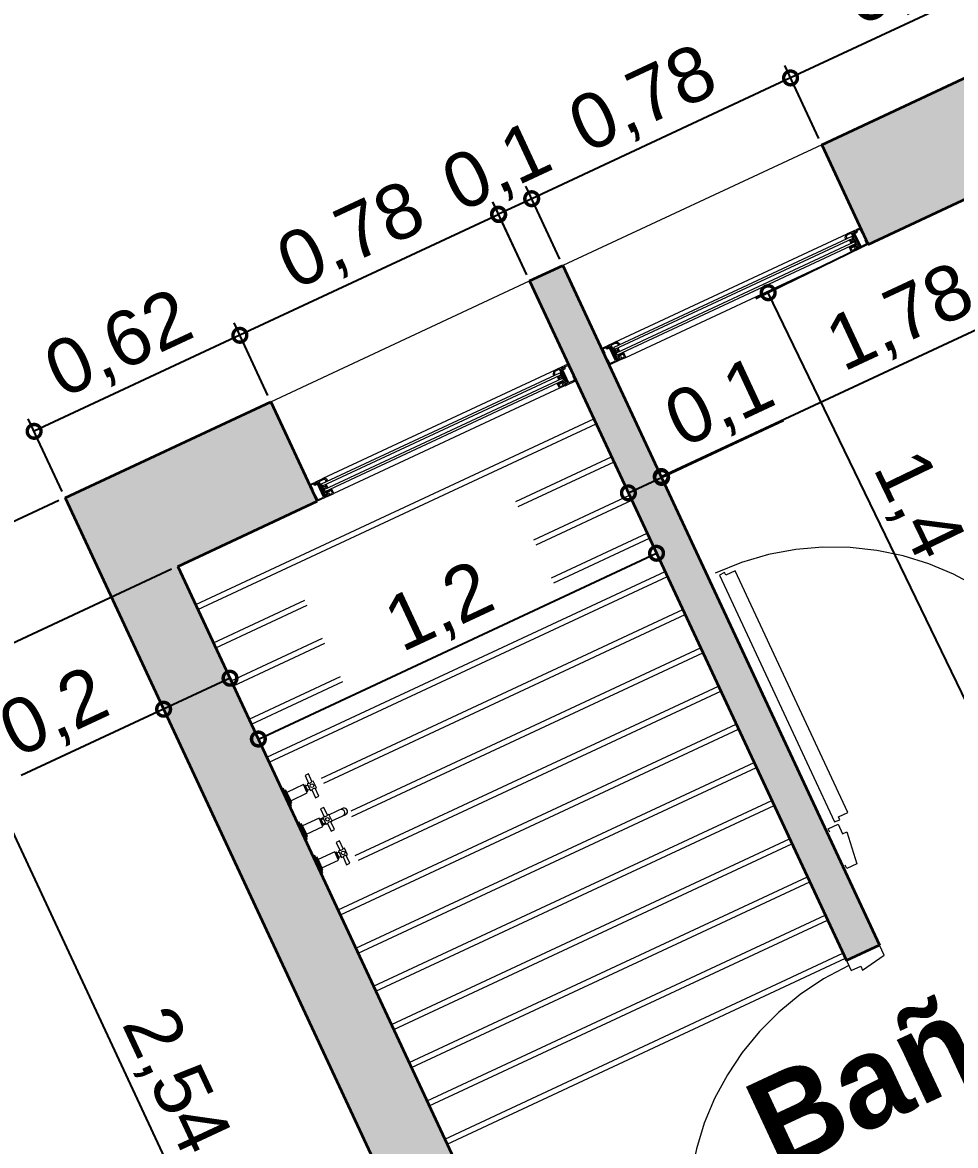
# Model space of a CAD drawing. Header units: millimetres. Extents: x 110427 to 125914, y 76277 to 76441.
# Drawn here: x 114159.521 to 114162.07, y 76385.244 to 76388.31 of the extents above; entities that cross this region are included whole.
import ezdxf

# ---------------------------------------------------------------- set-up
doc = ezdxf.new("R2010")
doc.units = ezdxf.units.MM
doc.linetypes.add('JIS_02_0.7', pattern=[1.35, 0.75, -0.6])
for name, color, linetype, lineweight in [('04_CIVIL A CONSTRUIR', 250, 'Continuous', 35), ('06_CIVIL VISTAS GRUESA', 244, 'Continuous', 13), ('07_CIVIL VISTAS MEDIA', 143, 'Continuous', 9), ('08_CIVIL VISTAS FINO', 251, 'Continuous', 5), ('09_CIVIL PROYECCIONES', 230, 'JIS_02_0.7', 5), ('11_CARPINTERIA Y MOBILIARIO', 141, 'Continuous', 9), ('12_HATCH', 8, 'Continuous', 9), ('12_TEXTOS', 4, 'Continuous', 40), ('13_COTAS', 8, 'Continuous', 9)]:
    doc.layers.add(name, color=color, linetype=linetype, lineweight=lineweight)
doc.styles.add('JDS1', font='GOTHICB.TTF')
doc.styles.add('Swis721 BT', font='swiss.ttf')
doc.dimstyles.new('ISO-23', dxfattribs={"dimscale": 0.03, "dimtxt": 5, "dimasz": 2.5, "dimexe": 1.25, "dimexo": 0.625, "dimtad": 1, "dimtxsty": 'Swis721 BT', "dimblk": 'DOTSMALL', "dimcen": 2.5, "dimclrt": 150, "dimadec": 0, "dimazin": 0, "dimtfac": 1, "dimtmove": 0, "dimatfit": 3, "dimfxl": 0, "dimarcsym": 0})

# ---------------------------------------------------------------- blocks, each defined once
blk = doc.blocks.new('ventiluz planta')
for p, q in [((618.0704, 1113.0999), (618.0704, 1113.0849)), ((618.0854, 1113.0999), (618.0704, 1113.0999)), ((618.0734, 1113.0879), (618.0734, 1113.0969)), ((618.0734, 1113.0969), (618.0854, 1113.0969)), ((618.0854, 1113.0969), (618.0854, 1113.0999)), ((618.1204, 1113.0999), (618.1054, 1113.0999)), ((618.1054, 1113.0999), (618.1054, 1113.0969)), ((618.1054, 1113.0969), (618.1174, 1113.0969)), ((618.1174, 1113.0969), (618.1174, 1113.0799)), ((618.1204, 1113.0669), (618.1204, 1113.0999)), ((618.0704, 1113.0849), (618.0754, 1113.0849)), ((618.0704, 1113.0829), (618.0734, 1113.0829)), ((618.0704, 1113.0829), (618.0704, 1113.0599)), ((618.0784, 1113.0879), (618.0734, 1113.0879)), ((618.0734, 1113.0829), (618.0734, 1113.0749)), ((618.0734, 1113.0749), (618.1154, 1113.0749)), ((618.1124, 1113.0719), (618.0734, 1113.0719)), ((618.0734, 1113.0719), (618.0734, 1113.0599)), ((618.0754, 1113.0849), (618.0754, 1113.0769)), ((618.0754, 1113.0769), (618.1174, 1113.0769)), ((618.0784, 1113.0799), (618.0784, 1113.0879)), ((618.1174, 1113.0799), (618.0784, 1113.0799)), ((618.0824, 1112.3509), (618.0824, 1113.0689)), ((618.1049, 1113.0689), (618.0824, 1113.0689)), ((618.0884, 1112.3509), (618.0884, 1113.0689)), ((618.0989, 1113.0584), (618.0884, 1113.0689)), ((618.0884, 1113.0584), (618.0989, 1113.0689)), ((618.0989, 1112.3509), (618.0989, 1113.0689)), ((618.1049, 1112.3509), (618.1049, 1113.0689)), ((618.1069, 1113.0499), (618.1069, 1113.0689)), ((618.1099, 1113.0689), (618.1069, 1113.0689)), ((618.1099, 1113.0529), (618.1099, 1113.0689)), ((618.1124, 1113.0719), (618.1124, 1113.0619)), ((618.1154, 1113.0749), (618.1154, 1113.0649)), ((618.1154, 1113.0649), (618.1204, 1113.0649)), ((618.1174, 1113.0769), (618.1174, 1113.0669)), ((618.1174, 1113.0669), (618.1204, 1113.0669)), ((618.1204, 1113.0649), (618.1204, 1113.0499)), ((618.0704, 1113.0599), (618.0704, 1112.3599)), ((618.0804, 1113.0549), (618.0784, 1113.0549)), ((618.0804, 1113.0499), (618.0804, 1113.0549)), ((618.0989, 1113.0584), (618.0884, 1113.0584)), ((618.1204, 1113.0499), (618.1069, 1113.0499)), ((618.1174, 1113.0529), (618.1099, 1113.0529)), ((618.1124, 1113.0619), (618.1174, 1113.0619)), ((618.1174, 1113.0619), (618.1174, 1113.0529)), ((618.1204, 1113.0499), (618.1204, 1112.3699)), ((618.0704, 1112.3369), (618.0704, 1112.3599)), ((618.0734, 1112.3479), (618.0734, 1112.3599)), ((618.0804, 1112.3649), (618.0784, 1112.3649)), ((618.0804, 1112.3699), (618.0804, 1112.3649)), ((618.0989, 1112.3614), (618.0884, 1112.3614)), ((618.0989, 1112.3614), (618.0884, 1112.3509)), ((618.0884, 1112.3614), (618.0989, 1112.3509)), ((618.1204, 1112.3699), (618.1069, 1112.3699)), ((618.1069, 1112.3699), (618.1069, 1112.3509)), ((618.1174, 1112.3669), (618.1099, 1112.3669)), ((618.1099, 1112.3669), (618.1099, 1112.3509)), ((618.1124, 1112.3479), (618.1124, 1112.3579)), ((618.1124, 1112.3579), (618.1174, 1112.3579)), ((618.1174, 1112.3579), (618.1174, 1112.3669)), ((618.1204, 1112.3549), (618.1204, 1112.3699)), ((618.0704, 1112.3369), (618.0734, 1112.3369)), ((618.0704, 1112.3199), (618.0704, 1112.3349)), ((618.0704, 1112.3349), (618.0754, 1112.3349)), ((618.1124, 1112.3479), (618.0734, 1112.3479)), ((618.0734, 1112.3369), (618.0734, 1112.3449)), ((618.0734, 1112.3449), (618.1154, 1112.3449)), ((618.0784, 1112.3319), (618.0734, 1112.3319)), ((618.0734, 1112.3319), (618.0734, 1112.3229)), ((618.0754, 1112.3349), (618.0754, 1112.3429)), ((618.0754, 1112.3429), (618.1174, 1112.3429)), ((618.1174, 1112.3399), (618.0784, 1112.3399)), ((618.0784, 1112.3399), (618.0784, 1112.3319)), ((618.1049, 1112.3509), (618.0824, 1112.3509)), ((618.1099, 1112.3509), (618.1069, 1112.3509)), ((618.1154, 1112.3449), (618.1154, 1112.3549)), ((618.1154, 1112.3549), (618.1204, 1112.3549)), ((618.1174, 1112.3429), (618.1174, 1112.3529)), ((618.1174, 1112.3529), (618.1204, 1112.3529)), ((618.1174, 1112.3229), (618.1174, 1112.3399)), ((618.1204, 1112.3529), (618.1204, 1112.3199)), ((618.0854, 1112.3199), (618.0704, 1112.3199)), ((618.0734, 1112.3229), (618.0854, 1112.3229)), ((618.0854, 1112.3229), (618.0854, 1112.3199)), ((618.1054, 1112.3199), (618.1054, 1112.3229)), ((618.1054, 1112.3229), (618.1174, 1112.3229)), ((618.1204, 1112.3199), (618.1054, 1112.3199))]:
    blk.add_line(p, q)
for centre, radius, start, end in [((618.0818, 1113.0613), 0.0115, 187.0629, 262.9371), ((618.0784, 1113.0599), 0.005, 180, 270), ((618.0818, 1112.3584), 0.0115, 97.0629, 172.9371), ((618.0784, 1112.3599), 0.005, 90, 180)]:
    blk.add_arc(centre, radius, start, end)
blk = doc.blocks.new('_DotSmall')
at = {"color": 0, "linetype": 'ByBlock', "const_width": 0.5}
blk.add_lwpolyline([(-0.0625, 0, 1), (0.0625, 0, 1)], format="xyb", close=True, dxfattribs=at)
blk = doc.blocks.new('*D677')
at = {"layer": '13_COTAS', "color": 0, "lineweight": -2}
for p, q in [((114160.1608, 76386.3642), (114160.0723, 76386.5539)), ((114160.0882, 76386.52), (114159.9069, 76386.4354)), ((114159.9795, 76386.2797), (114159.8911, 76386.4694)), ((114159.9069, 76386.4354), (114159.5179, 76386.254))]:
    blk.add_line(p, q, dxfattribs=at)
at = {"layer": 'Defpoints', "color": 0}
for p in [(114159.9069, 76386.4354), (114160.1687, 76386.3472), (114159.9875, 76386.2627)]:
    blk.add_point(p, dxfattribs=at)
at = {"layer": '13_COTAS', "color": 0, "lineweight": -2, "xscale": 0.075, "yscale": 0.075, "zscale": 0.075}
for p, rotation in [((114160.0882, 76386.52), 24.99999753929755), ((114159.9069, 76386.4354), 204.9999975392976)]:
    blk.add_blockref('_DotSmall', p, dxfattribs=dict(at, rotation=rotation))
at = {"layer": '13_COTAS', "color": 150, "insert": (114159.6112, 76386.418), "char_height": 0.15, "attachment_point": 5, "rotation": 25, "style": 'Swis721 BT'}
blk.add_mtext('0,2', dxfattribs=at)
blk = doc.blocks.new('*D711')
at = {"layer": '13_COTAS', "color": 0, "lineweight": -2}
for p, q in [((114160.1656, 76386.354), (114161.2531, 76386.8611)), ((114161.2587, 76386.8492), (114161.269, 76386.8272)), ((114160.1608, 76386.3642), (114160.1497, 76386.388))]:
    blk.add_line(p, q, dxfattribs=at)
at = {"layer": 'Defpoints', "color": 0}
for p in [(114161.2508, 76386.8662), (114161.2531, 76386.8611), (114160.1687, 76386.3472)]:
    blk.add_point(p, dxfattribs=at)
at = {"layer": '13_COTAS', "color": 0, "lineweight": -2, "xscale": 0.075, "yscale": 0.075, "zscale": 0.075}
for p, rotation in [((114161.2531, 76386.8611), 24.99999753929754), ((114160.1656, 76386.354), 204.9999975392976)]:
    blk.add_blockref('_DotSmall', p, dxfattribs=dict(at, rotation=rotation))
at = {"layer": '13_COTAS', "color": 150, "insert": (114160.6632, 76386.7065), "char_height": 0.15, "attachment_point": 5, "rotation": 25, "style": 'Swis721 BT'}
blk.add_mtext('1,2', dxfattribs=at)
blk = doc.blocks.new('*D712')
at = {"layer": '13_COTAS', "color": 0, "lineweight": -2}
for p, q in [((114161.2669, 76387.0682), (114161.5994, 76387.2232)), ((114161.3282, 76386.9367), (114161.2511, 76387.1022)), ((114161.1763, 76387.0259), (114161.2669, 76387.0682)), ((114161.2429, 76386.8831), (114161.1605, 76387.0599))]:
    blk.add_line(p, q, dxfattribs=at)
at = {"layer": 'Defpoints', "color": 0}
for p in [(114161.2669, 76387.0682), (114161.3362, 76386.9197), (114161.2508, 76386.8662)]:
    blk.add_point(p, dxfattribs=at)
at = {"layer": '13_COTAS', "color": 0, "lineweight": -2, "xscale": 0.075, "yscale": 0.075, "zscale": 0.075}
for p, rotation in [((114161.2669, 76387.0682), 24.99999753929754), ((114161.1763, 76387.0259), 204.9999975392976)]:
    blk.add_blockref('_DotSmall', p, dxfattribs=dict(at, rotation=rotation))
at = {"layer": '13_COTAS', "color": 150, "insert": (114161.4289, 76387.2642), "char_height": 0.15, "attachment_point": 5, "rotation": 25, "style": 'Swis721 BT'}
blk.add_mtext('0,1', dxfattribs=at)
blk = doc.blocks.new('*D713')
at = {"layer": '13_COTAS', "color": 0, "lineweight": -2}
for p, q in [((114162.9234, 76387.7278), (114162.8632, 76387.8567)), ((114161.2659, 76387.0705), (114162.8791, 76387.8227)), ((114161.3282, 76386.9367), (114161.25, 76387.1045))]:
    blk.add_line(p, q, dxfattribs=at)
at = {"layer": 'Defpoints', "color": 0}
for p in [(114162.8791, 76387.8227), (114162.9313, 76387.7108), (114161.3362, 76386.9197)]:
    blk.add_point(p, dxfattribs=at)
at = {"layer": '13_COTAS', "color": 0, "lineweight": -2, "xscale": 0.075, "yscale": 0.075, "zscale": 0.075}
for p, rotation in [((114162.8791, 76387.8227), 24.99999753929754), ((114161.2659, 76387.0705), 204.9999975392976)]:
    blk.add_blockref('_DotSmall', p, dxfattribs=dict(at, rotation=rotation))
at = {"layer": '13_COTAS', "color": 150, "insert": (114161.9218, 76387.4968), "char_height": 0.15, "attachment_point": 5, "rotation": 25, "style": 'Swis721 BT'}
blk.add_mtext('1,78', dxfattribs=at)
blk = doc.blocks.new('*D726')
at = {"layer": '13_COTAS', "color": 0, "lineweight": -2}
for p, q in [((114158.6774, 76397.8193), (114158.7559, 76397.8559)), ((114158.7219, 76397.84), (114163.9798, 76386.5659)), ((114163.9962, 76386.5735), (114164.0138, 76386.5817))]:
    blk.add_line(p, q, dxfattribs=at)
at = {"layer": 'Defpoints', "color": 0}
for p in [(114158.6605, 76397.8114), (114163.9792, 76386.5656), (114163.9798, 76386.5659)]:
    blk.add_point(p, dxfattribs=at)
at = {"layer": '13_COTAS', "color": 0, "lineweight": -2, "xscale": 0.075, "yscale": 0.075, "zscale": 0.075}
for p, rotation in [((114158.7219, 76397.84), 115.0031262879486), ((114163.9798, 76386.5659), 295.0031262879487)]:
    blk.add_blockref('_DotSmall', p, dxfattribs=dict(at, rotation=rotation))
at = {"layer": '13_COTAS', "color": 150, "insert": (114161.4498, 76392.2491), "char_height": 0.15, "attachment_point": 5, "rotation": 295.0031, "style": 'Swis721 BT'}
blk.add_mtext('12,44', dxfattribs=at)
blk = doc.blocks.new('*D687')
at = {"layer": '06_CIVIL VISTAS GRUESA', "color": 0, "lineweight": -2}
for p, q in [((114159.9288, 76386.8175), (114159.2631, 76386.507)), ((114159.2971, 76386.5229), (114160.3706, 76384.2208)), ((114161.0023, 76384.5154), (114160.3366, 76384.205))]:
    blk.add_line(p, q, dxfattribs=at)
at = {"layer": 'Defpoints', "color": 0}
for p in [(114159.9458, 76386.8254), (114161.0192, 76384.5233), (114160.3706, 76384.2208)]:
    blk.add_point(p, dxfattribs=at)
at = {"layer": '06_CIVIL VISTAS GRUESA', "color": 0, "lineweight": -2, "xscale": 0.075, "yscale": 0.075, "zscale": 0.075}
for p, rotation in [((114159.2971, 76386.5229), 115.0000000010544), ((114160.3706, 76384.2208), 295.0000000010544)]:
    blk.add_blockref('_DotSmall', p, dxfattribs=dict(at, rotation=rotation))
at = {"layer": '06_CIVIL VISTAS GRUESA', "color": 150, "insert": (114159.9328, 76385.418), "char_height": 0.15, "attachment_point": 5, "rotation": 295, "style": 'Swis721 BT'}
blk.add_mtext('2,54', dxfattribs=at)
blk = doc.blocks.new('*D688')
at = {"layer": '06_CIVIL VISTAS GRUESA', "color": 0, "lineweight": -2}
for p, q in [((114159.1703, 76386.7948), (114159.0086, 76387.1416)), ((114159.6207, 76387.0048), (114159.1363, 76386.7789)), ((114159.2971, 76386.5229), (114159.1703, 76386.7948)), ((114159.9288, 76386.8175), (114159.2631, 76386.507))]:
    blk.add_line(p, q, dxfattribs=at)
at = {"layer": 'Defpoints', "color": 0}
for p in [(114159.6377, 76387.0128), (114159.9458, 76386.8254), (114159.1703, 76386.7948)]:
    blk.add_point(p, dxfattribs=at)
at = {"layer": '06_CIVIL VISTAS GRUESA', "color": 0, "lineweight": -2, "xscale": 0.075, "yscale": 0.075, "zscale": 0.075}
for p, rotation in [((114159.1703, 76386.7948), 114.9999989492908), ((114159.2971, 76386.5229), 294.9999989492908)]:
    blk.add_blockref('_DotSmall', p, dxfattribs=dict(at, rotation=rotation))
at = {"layer": '06_CIVIL VISTAS GRUESA', "color": 150, "insert": (114159.1725, 76387.0483), "char_height": 0.15, "attachment_point": 5, "rotation": 295, "style": 'Swis721 BT'}
blk.add_mtext('0,3', dxfattribs=at)
blk = doc.blocks.new('*D696')
at = {"layer": '06_CIVIL VISTAS GRUESA', "color": 0, "lineweight": -2}
for p, q in [((114159.2124, 76395.3104), (114158.9416, 76395.1842)), ((114158.9756, 76395.2), (114162.2298, 76388.2214)), ((114162.4666, 76388.3319), (114162.1958, 76388.2056))]:
    blk.add_line(p, q, dxfattribs=at)
at = {"layer": 'Defpoints', "color": 0}
for p in [(114159.2294, 76395.3184), (114162.4836, 76388.3398), (114162.2298, 76388.2214)]:
    blk.add_point(p, dxfattribs=at)
at = {"layer": '06_CIVIL VISTAS GRUESA', "color": 0, "lineweight": -2, "xscale": 0.075, "yscale": 0.075, "zscale": 0.075}
for p, rotation in [((114158.9756, 76395.2), 114.9999999998937), ((114162.2298, 76388.2214), 294.9999999998937)]:
    blk.add_blockref('_DotSmall', p, dxfattribs=dict(at, rotation=rotation))
at = {"layer": '06_CIVIL VISTAS GRUESA', "color": 150, "insert": (114160.7016, 76391.7569), "char_height": 0.15, "attachment_point": 5, "rotation": 295, "style": 'Swis721 BT'}
blk.add_mtext('7,7', dxfattribs=at)
blk = doc.blocks.new('*D697')
at = {"layer": '06_CIVIL VISTAS GRUESA', "color": 0, "lineweight": -2}
for p, q in [((114162.4757, 76388.3567), (114162.3827, 76388.5561)), ((114162.3985, 76388.5221), (114161.6191, 76388.1587)), ((114161.6962, 76387.9933), (114161.6032, 76388.1927))]:
    blk.add_line(p, q, dxfattribs=at)
at = {"layer": 'Defpoints', "color": 0}
for p in [(114162.4836, 76388.3397), (114161.6191, 76388.1587), (114161.7041, 76387.9763)]:
    blk.add_point(p, dxfattribs=at)
at = {"layer": '06_CIVIL VISTAS GRUESA', "color": 0, "lineweight": -2, "xscale": 0.075, "yscale": 0.075, "zscale": 0.075}
for p, rotation in [((114162.3985, 76388.5221), 24.99606601216546), ((114161.6191, 76388.1587), 204.9960660121654)]:
    blk.add_blockref('_DotSmall', p, dxfattribs=dict(at, rotation=rotation))
at = {"layer": '06_CIVIL VISTAS GRUESA', "color": 150, "insert": (114161.9627, 76388.4394), "char_height": 0.15, "attachment_point": 5, "rotation": 24.9961, "style": 'Swis721 BT'}
blk.add_mtext('0,86', dxfattribs=at)
blk = doc.blocks.new('*D698')
at = {"layer": '06_CIVIL VISTAS GRUESA', "color": 0, "lineweight": -2}
for p, q in [((114161.6962, 76387.9933), (114161.6032, 76388.1927)), ((114161.6191, 76388.1587), (114160.9121, 76387.829)), ((114160.9893, 76387.6637), (114160.8963, 76387.863))]:
    blk.add_line(p, q, dxfattribs=at)
at = {"layer": 'Defpoints', "color": 0}
for p in [(114161.7041, 76387.9763), (114160.9121, 76387.829), (114160.9972, 76387.6467)]:
    blk.add_point(p, dxfattribs=at)
at = {"layer": '06_CIVIL VISTAS GRUESA', "color": 0, "lineweight": -2, "xscale": 0.075, "yscale": 0.075, "zscale": 0.075}
for p, rotation in [((114161.6191, 76388.1587), 24.99999999655075), ((114160.9121, 76387.829), 204.9999999965508)]:
    blk.add_blockref('_DotSmall', p, dxfattribs=dict(at, rotation=rotation))
at = {"layer": '06_CIVIL VISTAS GRUESA', "color": 150, "insert": (114161.2195, 76388.0928), "char_height": 0.15, "attachment_point": 5, "rotation": 25, "style": 'Swis721 BT'}
blk.add_mtext('0,78', dxfattribs=at)
blk = doc.blocks.new('*D699')
at = {"layer": '06_CIVIL VISTAS GRUESA', "color": 0, "lineweight": -2}
for p, q in [((114160.9893, 76387.6637), (114160.8963, 76387.863)), ((114160.8986, 76387.6214), (114160.8057, 76387.8208)), ((114160.9121, 76387.829), (114160.8215, 76387.7868))]:
    blk.add_line(p, q, dxfattribs=at)
at = {"layer": 'Defpoints', "color": 0}
for p in [(114160.8215, 76387.7868), (114160.9972, 76387.6467), (114160.9065, 76387.6044)]:
    blk.add_point(p, dxfattribs=at)
at = {"layer": '06_CIVIL VISTAS GRUESA', "color": 0, "lineweight": -2, "xscale": 0.075, "yscale": 0.075, "zscale": 0.075}
for p, rotation in [((114160.9121, 76387.829), 24.99999999798121), ((114160.8215, 76387.7868), 204.9999999979812)]:
    blk.add_blockref('_DotSmall', p, dxfattribs=dict(at, rotation=rotation))
at = {"layer": '06_CIVIL VISTAS GRUESA', "color": 150, "insert": (114160.8207, 76387.9068), "char_height": 0.15, "attachment_point": 5, "rotation": 25, "style": 'Swis721 BT'}
blk.add_mtext('0,1', dxfattribs=at)
blk = doc.blocks.new('*D700')
at = {"layer": '06_CIVIL VISTAS GRUESA', "color": 0, "lineweight": -2}
for p, q in [((114160.8986, 76387.6214), (114160.8062, 76387.8197)), ((114160.822, 76387.7857), (114160.1151, 76387.4561)), ((114160.1917, 76387.2918), (114160.0992, 76387.49))]:
    blk.add_line(p, q, dxfattribs=at)
at = {"layer": 'Defpoints', "color": 0}
for p in [(114160.9065, 76387.6044), (114160.1151, 76387.4561), (114160.1996, 76387.2748)]:
    blk.add_point(p, dxfattribs=at)
at = {"layer": '06_CIVIL VISTAS GRUESA', "color": 0, "lineweight": -2, "xscale": 0.075, "yscale": 0.075, "zscale": 0.075}
for p, rotation in [((114160.822, 76387.7857), 24.99999998828352), ((114160.1151, 76387.4561), 204.9999999882835)]:
    blk.add_blockref('_DotSmall', p, dxfattribs=dict(at, rotation=rotation))
at = {"layer": '06_CIVIL VISTAS GRUESA', "color": 150, "insert": (114160.4224, 76387.7198), "char_height": 0.15, "attachment_point": 5, "rotation": 25, "style": 'Swis721 BT'}
blk.add_mtext('0,78', dxfattribs=at)
blk = doc.blocks.new('*D701')
at = {"layer": '06_CIVIL VISTAS GRUESA', "color": 0, "lineweight": -2}
for p, q in [((114160.1917, 76387.2918), (114160.0992, 76387.49)), ((114160.1151, 76387.4561), (114159.5532, 76387.194)), ((114159.6298, 76387.0297), (114159.5373, 76387.228))]:
    blk.add_line(p, q, dxfattribs=at)
at = {"layer": 'Defpoints', "color": 0}
for p in [(114160.1996, 76387.2748), (114159.5532, 76387.194), (114159.6377, 76387.0128)]:
    blk.add_point(p, dxfattribs=at)
at = {"layer": '06_CIVIL VISTAS GRUESA', "color": 0, "lineweight": -2, "xscale": 0.075, "yscale": 0.075, "zscale": 0.075}
for p, rotation in [((114160.1151, 76387.4561), 24.99999999921901), ((114159.5532, 76387.194), 204.999999999219)]:
    blk.add_blockref('_DotSmall', p, dxfattribs=dict(at, rotation=rotation))
at = {"layer": '06_CIVIL VISTAS GRUESA', "color": 150, "insert": (114159.788, 76387.424), "char_height": 0.15, "attachment_point": 5, "rotation": 25, "style": 'Swis721 BT'}
blk.add_mtext('0,62', dxfattribs=at)
blk = doc.blocks.new('*D781')
at = {"layer": '13_COTAS', "color": 0, "lineweight": -2}
for p, q in [((114161.814, 76387.6963), (114161.5243, 76387.5561)), ((114162.1678, 76386.3121), (114161.558, 76387.5724)), ((114162.4238, 76386.4359), (114162.1341, 76386.2957))]:
    blk.add_line(p, q, dxfattribs=at)
at = {"layer": 'Defpoints', "color": 0}
for p in [(114161.8309, 76387.7044), (114161.558, 76387.5724), (114162.4407, 76386.4441)]:
    blk.add_point(p, dxfattribs=at)
at = {"layer": '13_COTAS', "color": 0, "lineweight": -2, "xscale": 0.075, "yscale": 0.075, "zscale": 0.075}
for p, rotation in [((114161.558, 76387.5724), 115.818455355808), ((114162.1678, 76386.3121), 295.8184553558081)]:
    blk.add_blockref('_DotSmall', p, dxfattribs=dict(at, rotation=rotation))
at = {"layer": '13_COTAS', "color": 150, "insert": (114161.9612, 76386.9898), "char_height": 0.15, "attachment_point": 5, "rotation": 295.8185, "style": 'Swis721 BT'}
blk.add_mtext('1,4', dxfattribs=at)

msp = doc.modelspace()

# ---------------------------------------------------------------- hatches: boundary and pattern name
at = {"layer": '12_HATCH'}
h = msp.add_hatch(color=1, dxfattribs=at)
h.dxf.hatch_style = 1
h.paths.add_polyline_path([(114162.7555, 76388.4665), (114161.7041, 76387.9763), (114161.8309, 76387.7044), (114162.7372, 76388.127), (114163.5571, 76386.3687), (114163.7021, 76386.4364), (114165.6596, 76387.3492), (114166.0653, 76386.4792), (114166.0291, 76386.4622), (114165.7333, 76387.0967), (114165.6608, 76387.0629), (114165.9566, 76386.4284), (114165.9203, 76386.4115), (114165.5823, 76387.1365), (114163.8302, 76386.3196), (114162.8725, 76385.873), (114163.1261, 76385.3292), (114162.9901, 76385.2658), (114162.4407, 76386.4441), (114162.5766, 76386.5074), (114162.8049, 76386.018), (114163.7021, 76386.4364)])
h = msp.add_hatch(color=1, dxfattribs=at)
h.dxf.hatch_style = 1
h.paths.add_polyline_path([(114160.9972, 76387.6467), (114160.9065, 76387.6044), (114161.7717, 76385.7491), (114161.8623, 76385.7914)])
h = msp.add_hatch(color=1, dxfattribs=at)
h.dxf.hatch_style = 1
h.paths.add_polyline_path([(114160.1996, 76387.2748), (114159.6377, 76387.0128), (114161.5818, 76382.8437), (114162.8234, 76383.4227), (114162.6966, 76383.6946), (114161.6362, 76383.2002), (114161.0869, 76384.3783), (114162.2651, 76384.9277), (114162.1974, 76385.0727), (114161.0192, 76384.5233), (114159.9458, 76386.8254), (114160.3264, 76387.0029)])

# ---------------------------------------------------------------- linework, layer by layer
at = {"layer": '04_CIVIL A CONSTRUIR'}
for p, q in [((114161.7041, 76387.9763), (114162.7554, 76388.4666)), ((114161.8309, 76387.7044), (114162.7372, 76388.127)), ((114161.7041, 76387.9763), (114161.8309, 76387.7044)), ((114160.9065, 76387.6044), (114160.9972, 76387.6467)), ((114160.9972, 76387.6467), (114161.124, 76387.3748)), ((114160.9065, 76387.6044), (114161.7717, 76385.7491)), ((114161.124, 76387.3748), (114161.8623, 76385.7914)), ((114159.6377, 76387.0128), (114160.1996, 76387.2748)), ((114160.1996, 76387.2748), (114160.3264, 76387.0029)), ((114159.6377, 76387.0128), (114161.5818, 76382.8437)), ((114159.9458, 76386.8254), (114160.3264, 76387.0029)), ((114159.9458, 76386.8254), (114161.0192, 76384.5233)), ((114161.8623, 76385.7914), (114161.7717, 76385.7491))]:
    msp.add_line(p, q, dxfattribs=at)
at = {"layer": '07_CIVIL VISTAS MEDIA'}
for p, q in [((114161.7041, 76387.9763), (114160.9972, 76387.6467)), ((114160.1996, 76387.2748), (114160.9065, 76387.6044))]:
    msp.add_line(p, q, dxfattribs=at)
at = {"layer": '08_CIVIL VISTAS FINO'}
for p, q in [((114159.9944, 76386.7212), (114161.0819, 76387.2283)), ((114160.0007, 76386.7076), (114161.0883, 76387.2147)), ((114160.8691, 76387.0022), (114161.1305, 76387.1241)), ((114160.8755, 76386.9886), (114161.1369, 76387.1105)), ((114160.9177, 76386.898), (114161.1791, 76387.0198)), ((114160.9241, 76386.8844), (114161.1855, 76387.0063)), ((114160.9663, 76386.7937), (114161.2277, 76386.9156)), ((114160.9727, 76386.7801), (114161.2341, 76386.902)), ((114160.1888, 76386.3043), (114161.2763, 76386.8114)), ((114160.1951, 76386.2907), (114161.2827, 76386.7978)), ((114160.043, 76386.6169), (114160.2924, 76386.7333)), ((114160.0493, 76386.6033), (114160.2988, 76386.7197)), ((114160.3385, 76386.2472), (114161.3249, 76386.7072)), ((114160.3445, 76386.2335), (114161.3313, 76386.6936)), ((114160.0916, 76386.5127), (114160.341, 76386.629)), ((114160.0979, 76386.4991), (114160.3474, 76386.6154)), ((114160.4188, 76386.1578), (114161.3735, 76386.6029)), ((114160.421, 76386.1422), (114161.3799, 76386.5894)), ((114160.1402, 76386.4085), (114160.3896, 76386.5248)), ((114160.1465, 76386.3949), (114160.396, 76386.5112)), ((114160.4296, 76386.0359), (114161.4221, 76386.4987)), ((114160.4387, 76386.0236), (114161.4285, 76386.4851)), ((114160.3832, 76385.8874), (114161.4707, 76386.3945)), ((114160.3895, 76385.8738), (114161.4771, 76386.3809)), ((114160.4318, 76385.7831), (114161.5193, 76386.2903)), ((114160.4381, 76385.7695), (114161.5257, 76386.2767)), ((114160.4804, 76385.6789), (114161.5679, 76386.186)), ((114160.4867, 76385.6653), (114161.5743, 76386.1725)), ((114160.529, 76385.5747), (114161.6165, 76386.0818)), ((114160.5353, 76385.5611), (114161.6229, 76386.0682)), ((114160.5776, 76385.4705), (114161.6651, 76385.9776)), ((114160.5839, 76385.4569), (114161.6715, 76385.964)), ((114160.6262, 76385.3662), (114161.7137, 76385.8734)), ((114160.6325, 76385.3526), (114161.7201, 76385.8598)), ((114160.6748, 76385.262), (114161.7623, 76385.7691)), ((114160.6811, 76385.2484), (114161.7687, 76385.7556))]:
    msp.add_line(p, q, dxfattribs=at)
for points in [[(114160.312, 76386.2376), (114160.3021, 76386.2588), (114160.293, 76386.2546), (114160.3029, 76386.2333)], [(114160.3205, 76386.2194), (114160.3241, 76386.2211), (114160.3156, 76386.2392), (114160.312, 76386.2376)], [(114160.3029, 76386.2333), (114160.2993, 76386.2316), (114160.3078, 76386.2135), (114160.3114, 76386.2152)], [(114160.3114, 76386.2152), (114160.3213, 76386.1939), (114160.3304, 76386.1981), (114160.3205, 76386.2194)], [(114160.3547, 76386.146), (114160.3448, 76386.1673), (114160.3357, 76386.1631), (114160.3456, 76386.1418)], [(114160.3631, 76386.1279), (114160.3668, 76386.1296), (114160.3583, 76386.1477), (114160.3547, 76386.146)], [(114160.3973, 76386.1648), (114160.3587, 76386.1468)], [(114160.3663, 76386.1305), (114160.4049, 76386.1484)], [(114160.3424, 76386.1392), (114160.3361, 76386.1362)], [(114160.3456, 76386.1418), (114160.342, 76386.1401), (114160.3505, 76386.122), (114160.3541, 76386.1237)], [(114160.3437, 76386.1199), (114160.35, 76386.1229)], [(114160.3541, 76386.1237), (114160.364, 76386.1024), (114160.3731, 76386.1066), (114160.3631, 76386.1279)], [(114160.3974, 76386.0545), (114160.3874, 76386.0758), (114160.3784, 76386.0715), (114160.3883, 76386.0502)], [(114160.4058, 76386.0363), (114160.4095, 76386.038), (114160.401, 76386.0562), (114160.3974, 76386.0545)], [(114160.3883, 76386.0502), (114160.3847, 76386.0486), (114160.3931, 76386.0304), (114160.3968, 76386.0321)], [(114160.3968, 76386.0321), (114160.4067, 76386.0108), (114160.4158, 76386.0151), (114160.4058, 76386.0363)]]:
    msp.add_lwpolyline(points, dxfattribs=at)
for points in [[(114160.2515, 76386.1696), (114160.2561, 76386.1717), (114160.2341, 76386.2189), (114160.2296, 76386.2168)], [(114160.2531, 76386.1781), (114160.2567, 76386.1798), (114160.2407, 76386.2142), (114160.2371, 76386.2125)], [(114160.254, 76386.1857), (114160.2993, 76386.2068), (114160.2887, 76386.2295), (114160.2434, 76386.2083)], [(114160.2978, 76386.21), (114160.301, 76386.2115), (114160.2934, 76386.2278), (114160.2902, 76386.2263)], [(114160.2997, 76386.2142), (114160.3061, 76386.2171), (114160.301, 76386.228), (114160.2947, 76386.225)], [(114160.2942, 76386.0781), (114160.2988, 76386.0802), (114160.2768, 76386.1273), (114160.2723, 76386.1252)], [(114160.2958, 76386.0866), (114160.2994, 76386.0882), (114160.2834, 76386.1227), (114160.2797, 76386.121)], [(114160.2967, 76386.0941), (114160.342, 76386.1153), (114160.3314, 76386.1379), (114160.2861, 76386.1168)], [(114160.3405, 76386.1184), (114160.3437, 76386.1199), (114160.3361, 76386.1362), (114160.3329, 76386.1348)], [(114160.3424, 76386.1226), (114160.3488, 76386.1256), (114160.3437, 76386.1365), (114160.3373, 76386.1335)], [(114160.3369, 76385.9866), (114160.3414, 76385.9887), (114160.3195, 76386.0358), (114160.3149, 76386.0337)], [(114160.3385, 76385.995), (114160.3421, 76385.9967), (114160.3261, 76386.0311), (114160.3224, 76386.0295)], [(114160.3394, 76386.0026), (114160.3847, 76386.0237), (114160.3741, 76386.0464), (114160.3288, 76386.0253)], [(114160.3832, 76386.0269), (114160.3864, 76386.0284), (114160.3788, 76386.0447), (114160.3756, 76386.0432)], [(114160.3851, 76386.0311), (114160.3914, 76386.0341), (114160.3864, 76386.0449), (114160.38, 76386.042)]]:
    msp.add_lwpolyline(points, close=True, dxfattribs=at)
for centre in [(114160.3117, 76386.2264), (114160.3544, 76386.1348), (114160.3971, 76386.0433)]:
    msp.add_circle(centre, 0.005, dxfattribs=at)
for centre, radius, start, end in [((114160.3024, 76386.2463), 0.013, 272.3801, 317.6199), ((114160.321, 76386.2064), 0.013, 92.3801, 137.6199), ((114160.3451, 76386.1548), 0.013, 272.3801, 317.6199), ((114160.3928, 76386.1528), 0.00906, 301.6686, 108.3314), ((114160.3999, 76386.1561), 0.00909, 303.2346, 106.7654), ((114160.3637, 76386.1149), 0.013, 92.3801, 137.6199), ((114160.3878, 76386.0632), 0.013, 272.3801, 317.6199), ((114160.4064, 76386.0234), 0.013, 92.3801, 137.6199)]:
    msp.add_arc(centre, radius, start, end, dxfattribs=at)
at = {"layer": '09_CIVIL PROYECCIONES', "ltscale": 2}
for centre, start, end in [((114161.7356, 76386.1153), 25, 115), ((114162.1005, 76385.044), 115, 205)]:
    msp.add_arc(centre, 0.763, start, end, dxfattribs=at)
at = {"layer": '11_CARPINTERIA Y MOBILIARIO'}
msp.add_lwpolyline([(114161.4386, 76386.8088), (114161.4252, 76386.801), (114161.7389, 76386.1282), (114161.7535, 76386.1335), (114161.7499, 76386.1413), (114161.7758, 76386.1533), (114161.4681, 76386.8131), (114161.4423, 76386.801)], close=True, dxfattribs=at)
for points in [[(114161.7262, 76386.0999), (114161.722, 76386.1089), (114161.7492, 76386.1216), (114161.7614, 76386.0953), (114161.7725, 76386.1005), (114161.8001, 76386.0129), (114161.7727, 76386.0002), (114161.7685, 76386.0092)], [(114161.7807, 76385.7534), (114161.7717, 76385.7491), (114161.7844, 76385.7219), (114161.8106, 76385.7342), (114161.8158, 76385.7232), (114161.8751, 76385.764), (114161.8623, 76385.7914), (114161.8532, 76385.7872)]]:
    msp.add_lwpolyline(points, dxfattribs=at)

# ---------------------------------------------------------------- block references
at = {"layer": '07_CIVIL VISTAS MEDIA', "xscale": -1, "rotation": 114.9999999999493}
msp.add_blockref('ventiluz planta', (114908.7061, 77417.9985), dxfattribs=at)
at = {"layer": '07_CIVIL VISTAS MEDIA', "rotation": 294.9999999999494}
msp.add_blockref('ventiluz planta', (112890.9933, 76477.1235), dxfattribs=at)

# ---------------------------------------------------------------- texts
at = {"layer": '12_TEXTOS', "insert": (114161.963, 76385.342), "char_height": 0.25, "width": 2.741072, "attachment_point": 8, "rotation": 25.0003, "style": 'JDS1'}
msp.add_mtext('Baño', dxfattribs=at)

# ---------------------------------------------------------------- dimensions: what is measured, and where the dimension line sits
at = {"layer": '06_CIVIL VISTAS GRUESA'}
for p1, p2, distance, picture, middle in [((114159.2294, 76395.3184), (114162.4836, 76388.3398), -0.28, '*D696', (114160.7016, 76391.7569)), ((114162.4836, 76388.3397), (114161.7041, 76387.9763), -0.2012, '*D697', (114161.9627, 76388.4394)), ((114161.7041, 76387.9763), (114160.9972, 76387.6467), -0.2012, '*D698', (114161.2195, 76388.0928)), ((114160.9065, 76387.6044), (114160.1996, 76387.2748), -0.2, '*D700', (114160.4224, 76387.7198)), ((114160.1996, 76387.2748), (114159.6377, 76387.0128), -0.2, '*D701', (114159.788, 76387.424)), ((114159.9458, 76386.8254), (114161.0192, 76384.5233), -0.7157, '*D687', (114159.9328, 76385.418))]:
    dim = msp.add_aligned_dim(p1=p1, p2=p2, distance=distance, dimstyle='ISO-23', override={"dimfxl": 100, "dimarcsym": 2}, dxfattribs=at)
    dim.commit()
    dim.dimension.update_dxf_attribs({"geometry": picture, "text_midpoint": middle})
dim = msp.add_linear_dim(base=(114160.8215, 76387.7868), p1=(114160.9972, 76387.6467), p2=(114160.9065, 76387.6044), angle=205, dimstyle='ISO-23', override={"dimfxl": 100, "dimarcsym": 2}, dxfattribs=at)
dim.commit()
dim.dimension.update_dxf_attribs({"geometry": '*D699', "text_midpoint": (114160.8668, 76387.8079), "dimtype": 161})
dim = msp.add_linear_dim(base=(114159.1703, 76386.7948), p1=(114159.9458, 76386.8254), p2=(114159.6377, 76387.0128), angle=115, dimstyle='ISO-23', override={"dimfxl": 100, "dimarcsym": 2}, dxfattribs=at)
dim.commit()
dim.dimension.update_dxf_attribs({"geometry": '*D688', "text_midpoint": (114159.1725, 76387.0483)})
at = {"layer": '13_COTAS'}
for base, p1, p2, angle, picture, middle in [((114163.9798, 76386.5659), (114158.6605, 76397.8114), (114163.9792, 76386.5656), 115.0031, '*D726', (114161.4498, 76392.2491)), ((114161.2531, 76386.8611), (114160.1687, 76386.3472), (114161.2508, 76386.8662), 205, '*D711', (114160.6632, 76386.7065))]:
    dim = msp.add_linear_dim(base=base, p1=p1, p2=p2, angle=angle, dimstyle='ISO-23', dxfattribs=at)
    dim.commit()
    dim.dimension.update_dxf_attribs({"geometry": picture, "text_midpoint": middle})
for base, p1, p2, picture, middle in [((114162.8791, 76387.8227), (114161.3362, 76386.9197), (114162.9313, 76387.7108), '*D713', (114161.9679, 76387.3978)), ((114161.2669, 76387.0682), (114161.2508, 76386.8662), (114161.3362, 76386.9197), '*D712', (114161.4751, 76387.1652)), ((114159.9069, 76386.4354), (114160.1687, 76386.3472), (114159.9875, 76386.2627), '*D677', (114159.6574, 76386.3191))]:
    dim = msp.add_linear_dim(base=base, p1=p1, p2=p2, angle=205, dimstyle='ISO-23', dxfattribs=at)
    dim.commit()
    dim.dimension.update_dxf_attribs({"geometry": picture, "text_midpoint": middle, "dimtype": 160})
dim = msp.add_aligned_dim(p1=(114162.4407, 76386.4441), p2=(114161.8309, 76387.7044), distance=0.3031, dimstyle='ISO-23', dxfattribs=at)
dim.commit()
dim.dimension.update_dxf_attribs({"geometry": '*D781', "text_midpoint": (114161.9612, 76386.9898)})

doc.saveas('drawing.dxf')
